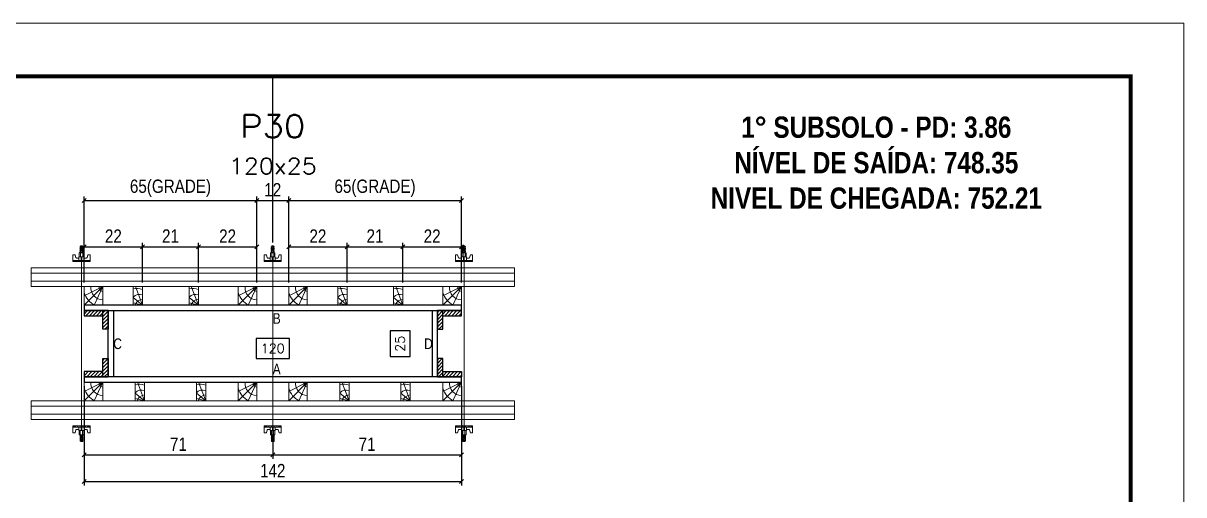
# Model space of a CAD drawing. Header units: millimetres. Extents: x 1945 to 8225, y 304 to 15137.
# Drawn here: x 5726 to 6600, y 3297 to 3651 of the extents above; entities that cross this region are included whole.
import ezdxf
from ezdxf.enums import TextEntityAlignment as Align

# ---------------------------------------------------------------- set-up
doc = ezdxf.new("R2010")
doc.units = ezdxf.units.MM
doc.linetypes.add('DASHED', pattern=[0.75, 0.5, -0.25])
doc.linetypes.add('HIDDEN', pattern=[0.375, 0.25, -0.125])
for name, color, linetype in [('COTA', 241, 'Continuous'), ('NOMENCLATURA', 7, 'Continuous'), ('Painéis', 200, 'Continuous'), ('PONTALETE', 7, 'Continuous'), ('SARRAFO', 251, 'Continuous'), ('Texto de Titulo', 7, 'Continuous'), ('Texto Qtd Sarr', 242, 'Continuous')]:
    doc.layers.add(name, color=color, linetype=linetype)
for name, color, linetype, lineweight in [('Folhas', 255, 'Continuous', 9), ('Hachura', 251, 'Continuous', 9), ('Madeira', 126, 'Continuous', 18), ('Perfil Metálico', 224, 'Continuous', 18), ('SARRAFO DE PRESSAO', 251, 'DASHED', 9), ('Texto Seção', 7, 'Continuous', 15)]:
    doc.layers.add(name, color=color, linetype=linetype, lineweight=lineweight)
doc.styles.add('COTA TECNICA 2X', font='techl___.ttf', dxfattribs={"height": 10})
doc.styles.add('ROMANC', font='techb___.ttf', dxfattribs={"height": 2.5})
doc.styles.add('ROMANS', font='romans.shx')
doc.styles.get("Standard").update_dxf_attribs({"font": 'arial.ttf'})
doc.dimstyles.new('cotax2', dxfattribs={"dimtxt": 10, "dimasz": 3, "dimexe": 3, "dimexo": 3, "dimgap": 3, "dimtad": 1, "dimdec": 1, "dimlfac": 0.5, "dimzin": 12, "dimdsep": 46, "dimtxsty": 'COTA TECNICA 2X', "dimblk1": 'OBLIQUE', "dimblk2": 'OBLIQUE', "dimsah": 1, "dimcen": 0.9, "dimclrd": 256, "dimclre": 256, "dimclrt": 256, "dimadec": 1, "dimazin": 3, "dimtfac": 1, "dimtdec": 1, "dimtmove": 2, "dimatfit": 3, "dimfxl": 1, "dimtolj": 1, "dimtzin": 12, "dimarcsym": 0})
doc.dimstyles.new('SECÇÃO 2', dxfattribs={"dimtxt": 7, "dimasz": 6, "dimexe": 0.18, "dimexo": 2, "dimgap": -4, "dimtad": 3, "dimdec": 1, "dimlfac": 0.5, "dimzin": 12, "dimdsep": 46, "dimtxsty": 'ROMANS', "dimblk": 'ARCHTICK', "dimcen": 0.09, "dimse1": 1, "dimse2": 1, "dimsd1": 1, "dimsd2": 1, "dimclrd": 180, "dimclre": 5, "dimclrt": 1, "dimadec": 0, "dimazin": 3, "dimtfac": 1, "dimtdec": 1, "dimtofl": 0, "dimtmove": 0, "dimatfit": 3, "dimldrblk": 'ARCHTICK', "dimfxl": 1, "dimtolj": 1, "dimtzin": 0, "dimarcsym": 0})
pattern_1 = [(46, (7458.9205, 7839.6102), (-1.3703423, 1.3233242), [])]

# ---------------------------------------------------------------- blocks, each defined once
blk = doc.blocks.new('9999999999')
at = {"layer": 'Folhas'}
blk.add_lwpolyline([(98138.98, 34190.21), (99623.98, 34190.21), (99623.98, 35240.21), (98138.98, 35240.21)], close=True, dxfattribs=at)
at = {"layer": 'Folhas', "color": 30, "const_width": 3}
blk.add_lwpolyline([(98213.98, 34230.21), (99583.98, 34230.21), (99583.98, 35200.21), (98213.98, 35200.21)], close=True, dxfattribs=at)
blk = doc.blocks.new('_Oblique')
at = {"color": 0, "linetype": 'ByBlock', "lineweight": -2}
blk.add_line((-0.5, -0.5), (0.5, 0.5), dxfattribs=at)
blk = doc.blocks.new('*D1728')
at = {"layer": 'COTA', "linetype": 'Continuous', "lineweight": -2, "ltscale": 30, "transparency": 16777216}
for p, q in [((5771.92, 3378.21), (5771.92, 3303.68)), ((6055.92, 3378.21), (6055.92, 3303.68)), ((5771.92, 3306.68), (6055.92, 3306.68))]:
    blk.add_line(p, q, dxfattribs=at)
at = {"layer": 'Defpoints', "color": 0, "linetype": 'Continuous', "ltscale": 30, "transparency": 16777216}
for p in [(5771.92, 3381.21), (6055.92, 3381.21), (6055.92, 3306.68)]:
    blk.add_point(p, dxfattribs=at)
at = {"layer": 'COTA', "linetype": 'Continuous', "lineweight": -2, "ltscale": 30, "transparency": 16777216, "xscale": 3, "yscale": 3, "zscale": 3, "rotation": 180}
blk.add_blockref('_Oblique', (5771.92, 3306.68), dxfattribs=at)
at = {"layer": 'COTA', "linetype": 'Continuous', "lineweight": -2, "ltscale": 30, "transparency": 16777216, "xscale": 3, "yscale": 3, "zscale": 3}
blk.add_blockref('_Oblique', (6055.92, 3306.68), dxfattribs=at)
at = {"layer": 'COTA', "linetype": 'Continuous', "ltscale": 30, "transparency": 16777216, "insert": (5913.92, 3314.75), "char_height": 10, "attachment_point": 5, "style": 'COTA TECNICA 2X'}
blk.add_mtext('\\A1;142', dxfattribs=at)
blk = doc.blocks.new('*D1729')
at = {"layer": 'COTA', "color": 180, "lineweight": -2, "transparency": 16777216}
for p, q in [((5926.42, 3414.21), (5901.42, 3414.21)), ((5901.42, 3414.21), (5901.42, 3399.21)), ((5926.42, 3399.21), (5926.42, 3414.21)), ((5901.42, 3399.21), (5926.42, 3399.21))]:
    blk.add_line(p, q, dxfattribs=at)
at = {"layer": 'Defpoints', "color": 0, "transparency": 16777216}
for p in [(6033.92, 3395.21), (5793.92, 3385.21), (6033.92, 3385.21)]:
    blk.add_point(p, dxfattribs=at)
at = {"layer": 'COTA', "color": 1, "transparency": 16777216, "insert": (5913.92, 3406.71), "char_height": 7, "attachment_point": 5, "style": 'ROMANS'}
blk.add_mtext('\\A1;120', dxfattribs=at)
blk = doc.blocks.new('_ArchTick')
at = {"color": 0, "linetype": 'ByBlock', "const_width": 0.15}
blk.add_lwpolyline([(-0.5, -0.5), (0.5, 0.5)], dxfattribs=at)
blk = doc.blocks.new('B1A.E')
at = {"layer": 'Madeira', "linetype": 'ByBlock', "ltscale": 0.05}
for p, q in [((0, 7), (0, 0)), ((0, 7), (0, 0)), ((7, 7), (7, 0)), ((7, 7), (7, 0))]:
    blk.add_line(p, q, dxfattribs=at)
at = {"layer": 'Madeira', "ltscale": 0.05}
for p, q in [((0, 7), (7, 7)), ((7, 7), (0, 0)), ((7, 7), (0, 3.5)), ((7, 7), (3.77, 0)), ((7, 0), (0, 0))]:
    blk.add_line(p, q, dxfattribs=at)
for centre, radius, start, end in [((7.54, 7), 7.87, 196.5528, 242.8845), ((7.08, 6.57), 4.53, 174.4861, 268.9531), ((7.09, 6.61), 1.41, 163.7819, 266.2825)]:
    blk.add_arc(centre, radius, start, end, dxfattribs=at)
blk = doc.blocks.new('B1A.D')
at = {"layer": 'COTA', "linetype": 'ByBlock'}
blk.add_blockref('B1A.E', (-7, 0), dxfattribs=at)
blk = doc.blocks.new('MEIO PONTALETE')
at = {"layer": 'Madeira'}
for q in [(2.71, 7), (3.5, 2.88), (3.5, 0.87)]:
    blk.add_line((0, 0), q, dxfattribs=at)
blk.add_lwpolyline([(0, 0), (3.5, 0), (3.5, 7), (0, 7)], close=True, dxfattribs=at)
for centre, radius, start, end in [((2.04, 0.06), 6.23, 76.4499, 109.0913), ((1.09, 0.9), 3.19, 40.9063, 109.9847), ((-0.21, -0.78), 3.09, 14.6322, 86.0383)]:
    blk.add_arc(centre, radius, start, end, dxfattribs=at)
blk = doc.blocks.new('BLOCK 2')
at = {"layer": 'PONTALETE', "color": 1, "xscale": -2, "yscale": 2, "zscale": 2}
blk.add_blockref('MEIO PONTALETE', (131231.05, 34113.97), dxfattribs=at)
blk = doc.blocks.new('A2')
at = {"layer": 'COTA', "linetype": 'ByBlock'}
blk.add_blockref('BLOCK 2', (-131205.24, -34118.58), dxfattribs=at)
blk = doc.blocks.new('B2A')
at = {"layer": 'COTA', "linetype": 'ByBlock', "xscale": 10, "yscale": 10, "zscale": 10}
blk.add_blockref('A2', (-188.1, 46), dxfattribs=at)
blk = doc.blocks.new('B2A.E')
at = {"layer": 'COTA', "linetype": 'ByBlock', "xscale": 0.05000874370170691, "yscale": 0.05000874370170691, "zscale": 0.05000874370170691}
blk.add_blockref('B2A', (0, 0), dxfattribs=at)
blk = doc.blocks.new('B1B.E')
at = {"layer": 'Madeira', "linetype": 'ByBlock', "ltscale": 0.05}
for p, q in [((0, 0), (0, -7)), ((0, 0), (0, -7)), ((7, 0), (7, -7)), ((7, 0), (7, -7))]:
    blk.add_line(p, q, dxfattribs=at)
at = {"layer": 'Madeira', "ltscale": 0.05}
for p, q in [((0, 0), (7, 0)), ((7, 0), (0, -7)), ((7, 0), (0, -3.5)), ((7, 0), (3.77, -7)), ((7, -7), (0, -7))]:
    blk.add_line(p, q, dxfattribs=at)
for centre, radius, start, end in [((7.08, -0.43), 4.53, 174.4861, 268.9531), ((7.09, -0.39), 1.41, 163.7819, 266.2825), ((7.54, 0), 7.87, 196.5528, 242.8845)]:
    blk.add_arc(centre, radius, start, end, dxfattribs=at)
blk = doc.blocks.new('B1B.D')
at = {"layer": 'Madeira', "linetype": 'ByBlock', "ltscale": 0.05}
for p, q in [((-7, 0), (-7, -7)), ((-7, 0), (-7, -7)), ((0, 0), (0, -7)), ((0, 0), (0, -7))]:
    blk.add_line(p, q, dxfattribs=at)
at = {"layer": 'Madeira', "ltscale": 0.05}
for p, q in [((-7, 0), (0, 0)), ((0, 0), (-7, -7)), ((0, 0), (-7, -3.5)), ((0, 0), (-3.23, -7)), ((0, -7), (-7, -7))]:
    blk.add_line(p, q, dxfattribs=at)
for centre, radius, start, end in [((0.54, 0), 7.87, 196.5528, 242.8845), ((0.08, -0.44), 4.53, 174.4861, 268.9531), ((0.09, -0.39), 1.41, 163.7819, 266.2825)]:
    blk.add_arc(centre, radius, start, end, dxfattribs=at)
blk = doc.blocks.new('*D1730')
at = {"layer": 'COTA', "linetype": 'Continuous', "lineweight": -2, "ltscale": 30, "transparency": 16777216}
for p, q in [((5771.92, 3461.01), (5771.92, 3521.01)), ((5771.92, 3518.01), (5901.92, 3518.01)), ((5901.92, 3461.01), (5901.92, 3521.01))]:
    blk.add_line(p, q, dxfattribs=at)
at = {"layer": 'Defpoints', "color": 0, "linetype": 'Continuous', "ltscale": 30, "transparency": 16777216}
for p in [(5901.92, 3518.01), (5771.92, 3458.01), (5901.92, 3458.01)]:
    blk.add_point(p, dxfattribs=at)
at = {"layer": 'COTA', "linetype": 'Continuous', "lineweight": -2, "ltscale": 30, "transparency": 16777216, "xscale": 3, "yscale": 3, "zscale": 3, "rotation": 180}
blk.add_blockref('_Oblique', (5771.92, 3518.01), dxfattribs=at)
at = {"layer": 'COTA', "linetype": 'Continuous', "lineweight": -2, "ltscale": 30, "transparency": 16777216, "xscale": 3, "yscale": 3, "zscale": 3}
blk.add_blockref('_Oblique', (5901.92, 3518.01), dxfattribs=at)
at = {"layer": 'COTA', "linetype": 'Continuous', "ltscale": 30, "transparency": 16777216, "insert": (5836.92, 3527.23), "char_height": 10, "attachment_point": 5, "style": 'COTA TECNICA 2X'}
blk.add_mtext('\\A1;65(GRADE)', dxfattribs=at)
blk = doc.blocks.new('B2B.E')
at = {"layer": 'COTA', "linetype": 'ByBlock'}
blk.add_blockref('B2A.E', (0, -7), dxfattribs=at)
blk = doc.blocks.new('*D1731')
at = {"layer": 'COTA', "linetype": 'Continuous', "lineweight": -2, "ltscale": 30, "transparency": 16777216}
for p, q in [((5771.92, 3456.21), (5771.92, 3486.21)), ((5771.92, 3483.21), (5815.92, 3483.21)), ((5815.92, 3456.21), (5815.92, 3486.21))]:
    blk.add_line(p, q, dxfattribs=at)
at = {"layer": 'Defpoints', "color": 0, "linetype": 'Continuous', "ltscale": 30, "transparency": 16777216}
for p in [(5815.92, 3483.21), (5771.92, 3453.21), (5815.92, 3453.21)]:
    blk.add_point(p, dxfattribs=at)
at = {"layer": 'COTA', "linetype": 'Continuous', "lineweight": -2, "ltscale": 30, "transparency": 16777216, "xscale": 3, "yscale": 3, "zscale": 3, "rotation": 180}
blk.add_blockref('_Oblique', (5771.92, 3483.21), dxfattribs=at)
at = {"layer": 'COTA', "linetype": 'Continuous', "lineweight": -2, "ltscale": 30, "transparency": 16777216, "xscale": 3, "yscale": 3, "zscale": 3}
blk.add_blockref('_Oblique', (5815.92, 3483.21), dxfattribs=at)
at = {"layer": 'COTA', "linetype": 'Continuous', "ltscale": 30, "transparency": 16777216, "insert": (5793.92, 3491.21), "char_height": 10, "attachment_point": 5, "style": 'COTA TECNICA 2X'}
blk.add_mtext('\\A1;22', dxfattribs=at)
blk = doc.blocks.new('*D1732')
at = {"layer": 'COTA', "linetype": 'Continuous', "lineweight": -2, "ltscale": 30, "transparency": 16777216}
for p, q in [((5815.92, 3456.21), (5815.92, 3486.21)), ((5815.92, 3483.21), (5857.92, 3483.21)), ((5857.92, 3456.21), (5857.92, 3486.21))]:
    blk.add_line(p, q, dxfattribs=at)
at = {"layer": 'Defpoints', "color": 0, "linetype": 'Continuous', "ltscale": 30, "transparency": 16777216}
for p in [(5857.92, 3483.21), (5815.92, 3453.21), (5857.92, 3453.21)]:
    blk.add_point(p, dxfattribs=at)
at = {"layer": 'COTA', "linetype": 'Continuous', "lineweight": -2, "ltscale": 30, "transparency": 16777216, "xscale": 3, "yscale": 3, "zscale": 3, "rotation": 180}
blk.add_blockref('_Oblique', (5815.92, 3483.21), dxfattribs=at)
at = {"layer": 'COTA', "linetype": 'Continuous', "lineweight": -2, "ltscale": 30, "transparency": 16777216, "xscale": 3, "yscale": 3, "zscale": 3}
blk.add_blockref('_Oblique', (5857.92, 3483.21), dxfattribs=at)
at = {"layer": 'COTA', "linetype": 'Continuous', "ltscale": 30, "transparency": 16777216, "insert": (5836.92, 3491.27), "char_height": 10, "attachment_point": 5, "style": 'COTA TECNICA 2X'}
blk.add_mtext('\\A1;21', dxfattribs=at)
blk = doc.blocks.new('*D1733')
at = {"layer": 'COTA', "linetype": 'Continuous', "lineweight": -2, "ltscale": 30, "transparency": 16777216}
for p, q in [((5857.92, 3456.21), (5857.92, 3486.21)), ((5857.92, 3483.21), (5901.92, 3483.21)), ((5901.92, 3456.21), (5901.92, 3486.21))]:
    blk.add_line(p, q, dxfattribs=at)
at = {"layer": 'Defpoints', "color": 0, "linetype": 'Continuous', "ltscale": 30, "transparency": 16777216}
for p in [(5901.92, 3483.21), (5857.92, 3453.21), (5901.92, 3453.21)]:
    blk.add_point(p, dxfattribs=at)
at = {"layer": 'COTA', "linetype": 'Continuous', "lineweight": -2, "ltscale": 30, "transparency": 16777216, "xscale": 3, "yscale": 3, "zscale": 3, "rotation": 180}
blk.add_blockref('_Oblique', (5857.92, 3483.21), dxfattribs=at)
at = {"layer": 'COTA', "linetype": 'Continuous', "lineweight": -2, "ltscale": 30, "transparency": 16777216, "xscale": 3, "yscale": 3, "zscale": 3}
blk.add_blockref('_Oblique', (5901.92, 3483.21), dxfattribs=at)
at = {"layer": 'COTA', "linetype": 'Continuous', "ltscale": 30, "transparency": 16777216, "insert": (5879.92, 3491.21), "char_height": 10, "attachment_point": 5, "style": 'COTA TECNICA 2X'}
blk.add_mtext('\\A1;22', dxfattribs=at)
blk = doc.blocks.new('*D1734')
at = {"layer": 'COTA', "linetype": 'Continuous', "lineweight": -2, "ltscale": 30, "transparency": 16777216}
for p, q in [((5901.92, 3461.01), (5901.92, 3521.01)), ((5901.92, 3518.01), (5925.92, 3518.01)), ((5925.92, 3461.01), (5925.92, 3521.01))]:
    blk.add_line(p, q, dxfattribs=at)
at = {"layer": 'Defpoints', "color": 0, "linetype": 'Continuous', "ltscale": 30, "transparency": 16777216}
for p in [(5925.92, 3518.01), (5901.92, 3458.01), (5925.92, 3458.01)]:
    blk.add_point(p, dxfattribs=at)
at = {"layer": 'COTA', "linetype": 'Continuous', "lineweight": -2, "ltscale": 30, "transparency": 16777216, "xscale": 3, "yscale": 3, "zscale": 3, "rotation": 180}
blk.add_blockref('_Oblique', (5901.92, 3518.01), dxfattribs=at)
at = {"layer": 'COTA', "linetype": 'Continuous', "lineweight": -2, "ltscale": 30, "transparency": 16777216, "xscale": 3, "yscale": 3, "zscale": 3}
blk.add_blockref('_Oblique', (5925.92, 3518.01), dxfattribs=at)
at = {"layer": 'COTA', "linetype": 'Continuous', "ltscale": 30, "transparency": 16777216, "insert": (5913.92, 3526.07), "char_height": 10, "attachment_point": 5, "style": 'COTA TECNICA 2X'}
blk.add_mtext('\\A1;12', dxfattribs=at)
blk = doc.blocks.new('*D1735')
at = {"layer": 'COTA', "linetype": 'Continuous', "lineweight": -2, "ltscale": 30, "transparency": 16777216}
for p, q in [((5925.92, 3461.01), (5925.92, 3521.01)), ((5925.92, 3518.01), (6055.92, 3518.01)), ((6055.92, 3461.01), (6055.92, 3521.01))]:
    blk.add_line(p, q, dxfattribs=at)
at = {"layer": 'Defpoints', "color": 0, "linetype": 'Continuous', "ltscale": 30, "transparency": 16777216}
for p in [(6055.92, 3518.01), (5925.92, 3458.01), (6055.92, 3458.01)]:
    blk.add_point(p, dxfattribs=at)
at = {"layer": 'COTA', "linetype": 'Continuous', "lineweight": -2, "ltscale": 30, "transparency": 16777216, "xscale": 3, "yscale": 3, "zscale": 3, "rotation": 180}
blk.add_blockref('_Oblique', (5925.92, 3518.01), dxfattribs=at)
at = {"layer": 'COTA', "linetype": 'Continuous', "lineweight": -2, "ltscale": 30, "transparency": 16777216, "xscale": 3, "yscale": 3, "zscale": 3}
blk.add_blockref('_Oblique', (6055.92, 3518.01), dxfattribs=at)
at = {"layer": 'COTA', "linetype": 'Continuous', "ltscale": 30, "transparency": 16777216, "insert": (5990.92, 3527.23), "char_height": 10, "attachment_point": 5, "style": 'COTA TECNICA 2X'}
blk.add_mtext('\\A1;65(GRADE)', dxfattribs=at)
blk = doc.blocks.new('*D1736')
at = {"layer": 'COTA', "linetype": 'Continuous', "lineweight": -2, "ltscale": 30, "transparency": 16777216}
for p, q in [((5925.92, 3456.21), (5925.92, 3486.21)), ((5925.92, 3483.21), (5969.92, 3483.21)), ((5969.92, 3456.21), (5969.92, 3486.21))]:
    blk.add_line(p, q, dxfattribs=at)
at = {"layer": 'Defpoints', "color": 0, "linetype": 'Continuous', "ltscale": 30, "transparency": 16777216}
for p in [(5969.92, 3483.21), (5925.92, 3453.21), (5969.92, 3453.21)]:
    blk.add_point(p, dxfattribs=at)
at = {"layer": 'COTA', "linetype": 'Continuous', "lineweight": -2, "ltscale": 30, "transparency": 16777216, "xscale": 3, "yscale": 3, "zscale": 3, "rotation": 180}
blk.add_blockref('_Oblique', (5925.92, 3483.21), dxfattribs=at)
at = {"layer": 'COTA', "linetype": 'Continuous', "lineweight": -2, "ltscale": 30, "transparency": 16777216, "xscale": 3, "yscale": 3, "zscale": 3}
blk.add_blockref('_Oblique', (5969.92, 3483.21), dxfattribs=at)
at = {"layer": 'COTA', "linetype": 'Continuous', "ltscale": 30, "transparency": 16777216, "insert": (5947.92, 3491.21), "char_height": 10, "attachment_point": 5, "style": 'COTA TECNICA 2X'}
blk.add_mtext('\\A1;22', dxfattribs=at)
blk = doc.blocks.new('*D1737')
at = {"layer": 'COTA', "linetype": 'Continuous', "lineweight": -2, "ltscale": 30, "transparency": 16777216}
for p, q in [((5969.92, 3456.21), (5969.92, 3486.21)), ((5969.92, 3483.21), (6011.92, 3483.21)), ((6011.92, 3456.21), (6011.92, 3486.21))]:
    blk.add_line(p, q, dxfattribs=at)
at = {"layer": 'Defpoints', "color": 0, "linetype": 'Continuous', "ltscale": 30, "transparency": 16777216}
for p in [(6011.92, 3483.21), (5969.92, 3453.21), (6011.92, 3453.21)]:
    blk.add_point(p, dxfattribs=at)
at = {"layer": 'COTA', "linetype": 'Continuous', "lineweight": -2, "ltscale": 30, "transparency": 16777216, "xscale": 3, "yscale": 3, "zscale": 3, "rotation": 180}
blk.add_blockref('_Oblique', (5969.92, 3483.21), dxfattribs=at)
at = {"layer": 'COTA', "linetype": 'Continuous', "lineweight": -2, "ltscale": 30, "transparency": 16777216, "xscale": 3, "yscale": 3, "zscale": 3}
blk.add_blockref('_Oblique', (6011.92, 3483.21), dxfattribs=at)
at = {"layer": 'COTA', "linetype": 'Continuous', "ltscale": 30, "transparency": 16777216, "insert": (5990.92, 3491.27), "char_height": 10, "attachment_point": 5, "style": 'COTA TECNICA 2X'}
blk.add_mtext('\\A1;21', dxfattribs=at)
blk = doc.blocks.new('*D1738')
at = {"layer": 'COTA', "linetype": 'Continuous', "lineweight": -2, "ltscale": 30, "transparency": 16777216}
for p, q in [((6011.92, 3456.21), (6011.92, 3486.21)), ((6011.92, 3483.21), (6055.92, 3483.21)), ((6055.92, 3456.21), (6055.92, 3486.21))]:
    blk.add_line(p, q, dxfattribs=at)
at = {"layer": 'Defpoints', "color": 0, "linetype": 'Continuous', "ltscale": 30, "transparency": 16777216}
for p in [(6055.92, 3483.21), (6011.92, 3453.21), (6055.92, 3453.21)]:
    blk.add_point(p, dxfattribs=at)
at = {"layer": 'COTA', "linetype": 'Continuous', "lineweight": -2, "ltscale": 30, "transparency": 16777216, "xscale": 3, "yscale": 3, "zscale": 3, "rotation": 180}
blk.add_blockref('_Oblique', (6011.92, 3483.21), dxfattribs=at)
at = {"layer": 'COTA', "linetype": 'Continuous', "lineweight": -2, "ltscale": 30, "transparency": 16777216, "xscale": 3, "yscale": 3, "zscale": 3}
blk.add_blockref('_Oblique', (6055.92, 3483.21), dxfattribs=at)
at = {"layer": 'COTA', "linetype": 'Continuous', "ltscale": 30, "transparency": 16777216, "insert": (6033.92, 3491.21), "char_height": 10, "attachment_point": 5, "style": 'COTA TECNICA 2X'}
blk.add_mtext('\\A1;22', dxfattribs=at)
blk = doc.blocks.new('C')
at = {"layer": 'Hachura', "color": 0}
for p, q in [((0, 3.22), (0, -3.22)), ((0.45, 3.22), (0, 3.22)), ((0.46, 3.16), (0, 3.16)), ((0.46, 3.05), (0, 3.05)), ((0.46, 2.88), (0, 2.88)), ((0, 2.75), (0, -1.16)), ((0.46, 2.65), (0, 2.65)), ((0.46, 2.23), (0, 2.23)), ((0.46, 1.51), (0, 1.51)), ((0.39, 0.49), (0.17, 0.49)), ((0.45, -3.23), (0.45, 3.22)), ((0.45, 3.22), (2.58, 3.22)), ((1.74, 0.97), (0.45, 0.97)), ((1.45, 0.1), (0.45, 0.1)), ((1.35, 1.94), (1.35, 0.96)), ((2.58, 2.39), (1.47, 2.09)), ((1.74, -0.97), (1.74, 0.97)), ((1.74, 0.97), (1.74, 0.84)), ((1.74, 0.97), (1.74, 0.84)), ((1.74, 0.84), (3.35, 0.84)), ((3.35, 0.45), (1.74, 0.45)), ((2.58, 3.22), (2.58, 2.39)), ((3.32, 0.84), (3.32, -0.84)), ((3.35, 0.84), (3.35, -0.84)), ((3.68, 0.45), (3.35, 0.45)), ((3.84, -0.52), (3.35, 0.45)), ((3.35, 0.06), (3.67, -0.57)), ((3.68, 0.45), (4.16, -0.52)), ((3.72, 0.5), (4.25, -0.57)), ((4.37, -0.55), (3.83, 0.53)), ((4.15, 0.45), (3.93, 0.45)), ((4.42, -0.52), (3.93, 0.45)), ((4.15, 0.45), (4.26, 0.45)), ((4.26, 0.45), (4.74, -0.52)), ((4.3, 0.5), (4.83, -0.57)), ((4.95, -0.55), (4.41, 0.53)), ((4.51, 0.45), (4.84, 0.45)), ((5, -0.52), (4.51, 0.45)), ((4.84, 0.45), (5.32, -0.52)), ((4.88, 0.5), (5.41, -0.57)), ((5.53, -0.55), (4.99, 0.53)), ((5.58, -0.52), (5.09, 0.45)), ((5.42, 0.45), (5.09, 0.45)), ((5.58, -0.52), (5.09, 0.45)), ((5.42, 0.45), (5.74, -0.19)), ((5.46, 0.5), (5.74, -0.07)), ((5.74, 0.19), (5.57, 0.53)), ((5.74, 0.32), (5.68, 0.45)), ((5.68, 0.45), (5.74, 0.45)), ((5.74, 0.45), (5.9, 0.29)), ((5.74, 0.45), (5.74, -0.52)), ((5.9, -0.36), (5.9, 0.29)), ((0.45, 0), (0, 0)), ((0.46, -1.52), (0, -1.52)), ((0.46, -2.23), (0, -2.23)), ((0.46, -2.65), (0, -2.65)), ((0.46, -2.88), (0, -2.88)), ((0.46, -3.05), (0, -3.05)), ((0.46, -3.16), (0, -3.16)), ((0, -3.22), (2.57, -3.22)), ((0.08, -0.48), (0.29, -0.48)), ((0.29, -0.48), (0.4, -0.48)), ((0.45, 0), (0.45, -0.97)), ((0.45, -0.16), (1.45, -0.16)), ((0.45, -0.65), (0.45, -0.32)), ((0.45, -3.23), (0.45, -0.65)), ((0.45, -0.97), (1.74, -0.97)), ((1.35, -1.94), (1.35, -0.97)), ((2.58, -2.39), (1.47, -2.1)), ((3.35, -0.32), (1.74, -0.32)), ((3.35, -0.84), (1.74, -0.84)), ((2.58, -3.23), (2.58, -2.39)), ((3.35, -0.07), (3.58, -0.52)), ((3.35, -0.52), (3.58, -0.52)), ((3.84, -0.52), (4.16, -0.52)), ((4.42, -0.52), (4.74, -0.52)), ((4.63, -0.52), (4.74, -0.52)), ((5, -0.52), (5.32, -0.52)), ((5.58, -0.52), (5.74, -0.52)), ((5.74, -0.52), (5.9, -0.36)), ((5.74, -0.52), (5.74, -0.52))]:
    blk.add_line(p, q, dxfattribs=at)
for centre, radius, start, end in [((1.52, 1.94), 0.161, 104.7436, 180), ((1.44, -0.03), 0.129, 272.695, 87.305), ((3.81, 0.39), 0.143, 25.5688, 154.4312), ((4.39, 0.39), 0.143, 25.5688, 154.4312), ((4.97, 0.39), 0.143, 25.5688, 154.4312), ((5.55, 0.39), 0.143, 25.5688, 154.4312), ((0.17, -0.37), 0.174, 221.744, 317.8592), ((1.52, -1.94), 0.161, 180, 255.2564), ((3.71, -0.4), 0.174, 222.1408, 318.256), ((4.29, -0.4), 0.174, 222.1408, 318.256), ((4.87, -0.4), 0.174, 222.1408, 318.256), ((5.45, -0.4), 0.174, 222.1408, 318.256), ((5.61, -0.4), 0.174, 317.8592, 318.256)]:
    blk.add_arc(centre, radius, start, end, dxfattribs=at)
blk = doc.blocks.new('PAR.CIM')
at = {"layer": 'Hachura', "linetype": 'Continuous', "xscale": -1, "rotation": 270}
blk.add_blockref('C', (0, 0), dxfattribs=at)
blk = doc.blocks.new('PAR.BAI')
at = {"layer": 'Hachura', "linetype": 'Continuous', "xscale": -1, "rotation": 90}
blk.add_blockref('C', (0, 0), dxfattribs=at)
blk = doc.blocks.new('*D1739')
at = {"layer": 'COTA', "linetype": 'Continuous', "lineweight": -2, "ltscale": 30, "transparency": 16777216}
for p, q in [((5771.92, 3347.27), (5771.92, 3323.55)), ((5913.92, 3345.41), (5913.92, 3323.55)), ((5771.92, 3326.55), (5913.92, 3326.55))]:
    blk.add_line(p, q, dxfattribs=at)
at = {"layer": 'Defpoints', "color": 0, "linetype": 'Continuous', "ltscale": 30, "transparency": 16777216}
for p in [(5771.92, 3350.27), (5913.92, 3348.41), (5913.92, 3326.55)]:
    blk.add_point(p, dxfattribs=at)
at = {"layer": 'COTA', "linetype": 'Continuous', "lineweight": -2, "ltscale": 30, "transparency": 16777216, "xscale": 3, "yscale": 3, "zscale": 3, "rotation": 180}
blk.add_blockref('_Oblique', (5771.92, 3326.55), dxfattribs=at)
at = {"layer": 'COTA', "linetype": 'Continuous', "lineweight": -2, "ltscale": 30, "transparency": 16777216, "xscale": 3, "yscale": 3, "zscale": 3}
blk.add_blockref('_Oblique', (5913.92, 3326.55), dxfattribs=at)
at = {"layer": 'COTA', "linetype": 'Continuous', "ltscale": 30, "transparency": 16777216, "insert": (5842.92, 3334.62), "char_height": 10, "attachment_point": 5, "style": 'COTA TECNICA 2X'}
blk.add_mtext('\\A1;71', dxfattribs=at)
blk = doc.blocks.new('*D1740')
at = {"layer": 'COTA', "linetype": 'Continuous', "lineweight": -2, "ltscale": 30, "transparency": 16777216}
for p, q in [((6055.92, 3347.99), (6055.92, 3323.55)), ((5913.92, 3345.41), (5913.92, 3323.55)), ((5913.92, 3326.55), (6055.92, 3326.55))]:
    blk.add_line(p, q, dxfattribs=at)
at = {"layer": 'Defpoints', "color": 0, "linetype": 'Continuous', "ltscale": 30, "transparency": 16777216}
for p in [(5913.92, 3348.41), (6055.92, 3350.99), (6055.92, 3326.55)]:
    blk.add_point(p, dxfattribs=at)
at = {"layer": 'COTA', "linetype": 'Continuous', "lineweight": -2, "ltscale": 30, "transparency": 16777216, "xscale": 3, "yscale": 3, "zscale": 3, "rotation": 180}
blk.add_blockref('_Oblique', (5913.92, 3326.55), dxfattribs=at)
at = {"layer": 'COTA', "linetype": 'Continuous', "lineweight": -2, "ltscale": 30, "transparency": 16777216, "xscale": 3, "yscale": 3, "zscale": 3}
blk.add_blockref('_Oblique', (6055.92, 3326.55), dxfattribs=at)
at = {"layer": 'COTA', "linetype": 'Continuous', "ltscale": 30, "transparency": 16777216, "insert": (5984.92, 3334.62), "char_height": 10, "attachment_point": 5, "style": 'COTA TECNICA 2X'}
blk.add_mtext('\\A1;71', dxfattribs=at)
blk = doc.blocks.new('*D1320')
at = {"layer": 'COTA', "color": 180, "lineweight": -2, "transparency": 16777216}
for p, q in [((6017.29, 3419.88), (6002.29, 3419.88)), ((6002.29, 3419.88), (6002.29, 3400.54)), ((6017.29, 3400.54), (6017.29, 3419.88)), ((6002.29, 3400.54), (6017.29, 3400.54))]:
    blk.add_line(p, q, dxfattribs=at)
at = {"layer": 'Defpoints', "color": 0, "transparency": 16777216}
for p in [(6021.29, 3435.21), (6033.92, 3435.21), (6033.92, 3385.21)]:
    blk.add_point(p, dxfattribs=at)
at = {"layer": 'COTA', "color": 1, "transparency": 16777216, "insert": (6009.79, 3410.21), "char_height": 7, "attachment_point": 5, "rotation": 90, "style": 'ROMANS'}
blk.add_mtext('\\A1;25', dxfattribs=at)
blk = doc.blocks.new('titulo1')
at = {"layer": 'Defpoints', "color": 252, "linetype": 'HIDDEN', "ltscale": 2}
blk.add_line((0, 0), (0, 125), dxfattribs=at)
at = {"layer": 'Defpoints', "style": 'ROMANS', "oblique": 15}
blk.add_attdef('FOLHA', text='', height=10, dxfattribs=at).set_placement((0, 15.58), align=Align.MIDDLE_CENTER)
at = {"layer": 'Texto Qtd Sarr', "color": 3, "style": 'ROMANS', "oblique": 15}
for tag, height, p in [('TITULO', 17, (0, 71.45)), ('SEÇÃO', 12, (0, 41.55))]:
    blk.add_attdef(tag, text='', height=height, dxfattribs=at).set_placement(p, align=Align.MIDDLE_CENTER)

msp = doc.modelspace()

# ---------------------------------------------------------------- hatches: boundary and pattern name
at = {"layer": 'SARRAFO', "linetype": 'Continuous', "ltscale": 30}
h = msp.add_hatch(dxfattribs=at)
h.set_pattern_fill('ANSI31', color=256, scale=0.6, angle=1)
h.set_pattern_definition(pattern_1)
h.paths.add_polyline_path([(5785.92, 3435.21), (5771.92, 3435.21), (5771.92, 3431.21), (5785.92, 3431.21)])
h = msp.add_hatch(dxfattribs=at)
h.set_pattern_fill('ANSI31', color=256, scale=0.6, angle=1)
h.set_pattern_definition(pattern_1)
h.paths.add_polyline_path([(5789.92, 3435.21), (5785.92, 3435.21), (5785.92, 3421.21), (5789.92, 3421.21)])
h = msp.add_hatch(dxfattribs=at)
h.set_pattern_fill('ANSI31', color=256, scale=0.6, angle=1)
h.set_pattern_definition(pattern_1)
h.paths.add_polyline_path([(6041.92, 3435.21), (6037.92, 3435.21), (6037.92, 3421.21), (6041.92, 3421.21)])
h = msp.add_hatch(dxfattribs=at)
h.set_pattern_fill('ANSI31', color=256, scale=0.6, angle=1)
h.set_pattern_definition(pattern_1)
h.paths.add_polyline_path([(6055.92, 3435.21), (6041.92, 3435.21), (6041.92, 3431.21), (6055.92, 3431.21)])
h = msp.add_hatch(dxfattribs=at)
h.set_pattern_fill('ANSI31', color=256, scale=0.6, angle=1)
h.set_pattern_definition(pattern_1)
h.paths.add_polyline_path([(5789.92, 3399.21), (5785.92, 3399.21), (5785.92, 3385.21), (5789.92, 3385.21)])
h = msp.add_hatch(dxfattribs=at)
h.set_pattern_fill('ANSI31', color=256, scale=0.6, angle=1)
h.set_pattern_definition(pattern_1)
h.paths.add_polyline_path([(6041.92, 3399.21), (6037.92, 3399.21), (6037.92, 3385.21), (6041.92, 3385.21)])
h = msp.add_hatch(dxfattribs=at)
h.set_pattern_fill('ANSI31', color=256, scale=0.6, angle=1)
h.set_pattern_definition(pattern_1)
h.paths.add_polyline_path([(5785.92, 3389.21), (5771.92, 3389.21), (5771.92, 3385.21), (5785.92, 3385.21)])
h = msp.add_hatch(dxfattribs=at)
h.set_pattern_fill('ANSI31', color=256, scale=0.6, angle=1)
h.set_pattern_definition(pattern_1)
h.paths.add_polyline_path([(6055.92, 3389.21), (6041.92, 3389.21), (6041.92, 3385.21), (6055.92, 3385.21)])

# ---------------------------------------------------------------- linework, layer by layer
at = {"layer": 'Hachura', "linetype": 'Continuous', "ltscale": 30}
for points in [[(5769.92, 3472.01), (5769.92, 3348.41)], [(5913.92, 3472.01), (5913.92, 3348.41)], [(6057.92, 3348.41), (6057.92, 3472.01)]]:
    msp.add_lwpolyline(points, dxfattribs=at)
at = {"layer": 'Painéis', "linetype": 'Continuous', "ltscale": 30}
for points in [[(5771.92, 3435.21), (6055.92, 3435.21), (6055.92, 3439.21), (5771.92, 3439.21)], [(5771.92, 3381.21), (6055.92, 3381.21), (6055.92, 3385.21), (5771.92, 3385.21)]]:
    msp.add_lwpolyline(points, close=True, dxfattribs=at)
for points in [[(5789.92, 3385.21), (5789.92, 3435.21)], [(5793.92, 3435.21), (5793.92, 3385.21)], [(6033.92, 3435.21), (6033.92, 3385.21)], [(6037.92, 3385.21), (6037.92, 3435.21)]]:
    msp.add_lwpolyline(points, dxfattribs=at)
at = {"layer": 'Perfil Metálico', "linetype": 'Continuous', "ltscale": 30}
for points in [[(5731.92, 3453.21), (6095.92, 3453.21), (6095.92, 3467.21), (5731.92, 3467.21)], [(5731.92, 3367.21), (6095.92, 3367.21), (6095.92, 3353.21), (5731.92, 3353.21)]]:
    msp.add_lwpolyline(points, close=True, dxfattribs=at)
for points in [[(6095.92, 3463.21), (5731.92, 3463.21)], [(5731.92, 3457.21), (6095.92, 3457.21)], [(5731.92, 3363.21), (6095.92, 3363.21)], [(6095.92, 3357.21), (5731.92, 3357.21)]]:
    msp.add_lwpolyline(points, dxfattribs=at)
at = {"layer": 'SARRAFO', "linetype": 'Continuous', "ltscale": 30}
msp.add_line((6037.92, 3385.21), (6055.92, 3385.21), dxfattribs=at)
for points in [[(5789.92, 3435.21), (5771.92, 3435.21), (5771.92, 3431.21), (5785.92, 3431.21)], [(5789.92, 3435.21), (5789.92, 3421.21), (5785.92, 3421.21), (5785.92, 3435.21)], [(6055.92, 3435.21), (6037.92, 3435.21), (6037.92, 3421.21), (6041.92, 3421.21), (6041.92, 3435.21)], [(6041.92, 3431.21), (6055.92, 3431.21), (6055.92, 3435.21)], [(5785.92, 3385.21), (5785.92, 3399.21), (5789.92, 3399.21), (5789.92, 3385.21)], [(6041.92, 3385.21), (6041.92, 3399.21), (6037.92, 3399.21), (6037.92, 3385.21)], [(5785.92, 3389.21), (5771.92, 3389.21), (5771.92, 3385.21), (5789.92, 3385.21)], [(6041.92, 3389.21), (6055.92, 3389.21), (6055.92, 3385.21)]]:
    msp.add_lwpolyline(points, dxfattribs=at)

# ---------------------------------------------------------------- block references
at = {"layer": 'Hachura', "linetype": 'Continuous', "ltscale": 30, "xscale": 2, "yscale": 2, "zscale": 2}
for name, p in [('PAR.CIM', (5769.92, 3472.01)), ('PAR.CIM', (5913.92, 3472.01)), ('PAR.CIM', (6057.92, 3472.01)), ('PAR.BAI', (5769.92, 3348.41)), ('PAR.BAI', (5913.92, 3348.41)), ('PAR.BAI', (6057.92, 3348.41))]:
    msp.add_blockref(name, p, dxfattribs=at)
at = {"layer": 'Madeira', "linetype": 'Continuous', "ltscale": 30, "xscale": 2, "yscale": 2, "zscale": 2}
for name, p in [('B1B.E', (5771.92, 3453.21)), ('B2B.E', (5808.92, 3453.21)), ('B2B.E', (5850.92, 3453.21)), ('B1B.D', (5901.92, 3453.21)), ('B1B.E', (5925.92, 3453.21)), ('B2B.E', (5962.92, 3453.21)), ('B2B.E', (6004.92, 3453.21)), ('B1B.D', (6055.92, 3453.21)), ('B1A.E', (5771.92, 3367.21)), ('B2A.E', (5810.42, 3367.21)), ('B2A.E', (5856.42, 3367.21)), ('B1A.D', (5901.92, 3367.21)), ('B1A.E', (5925.92, 3367.21)), ('B2A.E', (5964.42, 3367.21)), ('B2A.E', (6010.42, 3367.21)), ('B1A.D', (6055.92, 3367.21))]:
    msp.add_blockref(name, p, dxfattribs=at)
at = {"layer": 'SARRAFO DE PRESSAO', "color": 6, "linetype": 'ByBlock'}
msp.add_blockref('9999999999', (-93024.12, -31588.85), dxfattribs=at)
at = {"layer": 'Texto Seção'}
ref = msp.add_blockref('titulo1', (5913.92, 3486.36), dxfattribs=at)
ref.add_attrib('TITULO', 'P30', dxfattribs={"layer": 'Texto de Titulo', "color": 7, "height": 17, "style": 'ROMANS', "width": 1.1}).set_placement((5913.92, 3573.86), align=Align.MIDDLE_CENTER)
ref.add_attrib('SEÇÃO', '120x25', dxfattribs={"layer": 'Texto de Titulo', "color": 7, "height": 12, "style": 'ROMANS', "width": 1.1}).set_placement((5913.92, 3543.86), align=Align.MIDDLE_CENTER)

# ---------------------------------------------------------------- texts
at = {"layer": 'NOMENCLATURA', "linetype": 'Continuous', "ltscale": 30, "width": 0.8}
for s, p in [('B', (5913.92, 3425.21)), ('C', (5793.92, 3406.21)), ('D', (6027.92, 3406.21)), ('A', (5913.92, 3387.21))]:
    msp.add_text(s, height=8, dxfattribs=at).set_placement(p)
at = {"layer": 'NOMENCLATURA', "color": 2, "insert": (6368.35, 3581.15), "char_height": 16, "attachment_point": 2, "style": 'ROMANC'}
msp.add_mtext_dynamic_manual_height_columns('1° SUBSOLO - PD: 3.86\\PNÍVEL DE SAÍDA: 748.35\\PNIVEL DE CHEGADA: 752.21', width=449.0761, gutter_width=1, heights=[0], dxfattribs=at)

# ---------------------------------------------------------------- dimensions: what is measured, and where the dimension line sits
at = {"layer": 'COTA', "linetype": 'Continuous', "ltscale": 30}
for base, p1, p2, picture, middle in [((5901.92, 3518.01), (5771.92, 3458.01), (5901.92, 3458.01), '*D1730', (5836.92, 3527.23)), ((6055.92, 3518.01), (5925.92, 3458.01), (6055.92, 3458.01), '*D1735', (5990.92, 3527.23))]:
    dim = msp.add_linear_dim(base=base, p1=p1, p2=p2, text='<>(GRADE)', dimstyle='cotax2', dxfattribs=at)
    dim.commit()
    dim.dimension.update_dxf_attribs({"geometry": picture, "text_midpoint": middle})
for base, p1, p2, picture, middle in [((5925.92, 3518.01), (5901.92, 3458.01), (5925.92, 3458.01), '*D1734', (5913.92, 3526.07)), ((5815.92, 3483.21), (5771.92, 3453.21), (5815.92, 3453.21), '*D1731', (5793.92, 3491.21)), ((5857.92, 3483.21), (5815.92, 3453.21), (5857.92, 3453.21), '*D1732', (5836.92, 3491.27)), ((5901.92, 3483.21), (5857.92, 3453.21), (5901.92, 3453.21), '*D1733', (5879.92, 3491.21)), ((5969.92, 3483.21), (5925.92, 3453.21), (5969.92, 3453.21), '*D1736', (5947.92, 3491.21)), ((6011.92, 3483.21), (5969.92, 3453.21), (6011.92, 3453.21), '*D1737', (5990.92, 3491.27)), ((6055.92, 3483.21), (6011.92, 3453.21), (6055.92, 3453.21), '*D1738', (6033.92, 3491.21)), ((6055.92, 3306.68), (5771.92, 3381.21), (6055.92, 3381.21), '*D1728', (5913.92, 3314.75)), ((5913.92, 3326.55), (5771.92, 3350.27), (5913.92, 3348.41), '*D1739', (5842.92, 3334.62)), ((6055.92, 3326.55), (5913.92, 3348.41), (6055.92, 3350.99), '*D1740', (5984.92, 3334.62))]:
    dim = msp.add_linear_dim(base=base, p1=p1, p2=p2, dimstyle='cotax2', dxfattribs=at)
    dim.commit()
    dim.dimension.update_dxf_attribs({"geometry": picture, "text_midpoint": middle})
at = {"layer": 'COTA'}
dim = msp.add_linear_dim(base=(6021.29, 3435.21), p1=(6033.92, 3385.21), p2=(6033.92, 3435.21), angle=90, dimstyle='SECÇÃO 2', dxfattribs=at)
dim.commit()
dim.dimension.update_dxf_attribs({"geometry": '*D1320', "text_midpoint": (6009.79, 3410.21)})
dim = msp.add_linear_dim(base=(6033.92, 3395.21), p1=(5793.92, 3385.21), p2=(6033.92, 3385.21), dimstyle='SECÇÃO 2', dxfattribs=at)
dim.commit()
dim.dimension.update_dxf_attribs({"geometry": '*D1729', "text_midpoint": (5913.92, 3406.71)})

doc.saveas('drawing.dxf')
